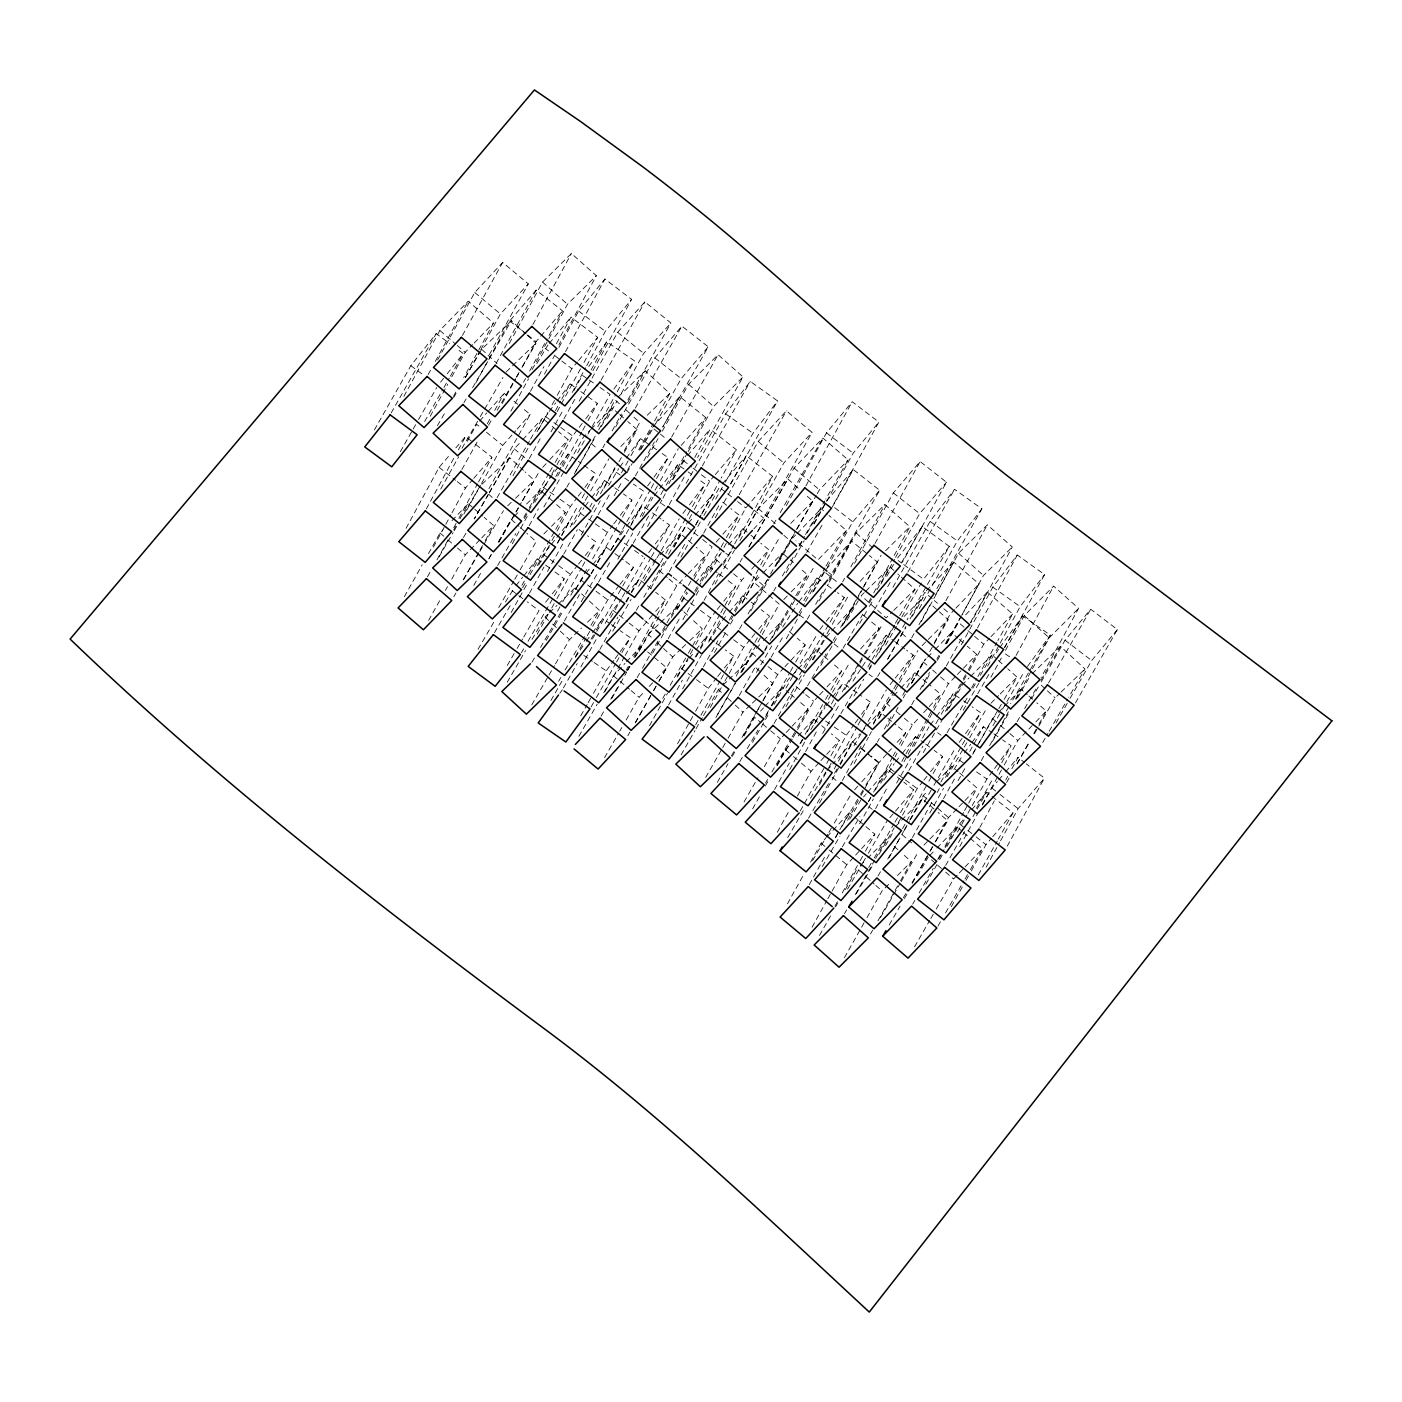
<?xml version="1.0" encoding="UTF-8"?>
<svg xmlns="http://www.w3.org/2000/svg" width="1402" height="1402" viewBox="0 0 1402 1402"><rect width="100%" height="100%" fill="white"/><g stroke="black" fill="none" stroke-linecap="round" stroke-linejoin="round"><path stroke-width="0.75" stroke-dasharray="5 3.75" d="M406.054 528.344L439.106 467.339L450.252 454.371M509.259 343.508L542.539 282.082L571.403 253.482L596.341 275.703L558.907 344.804M426.331 508.979L454.213 457.508M458.349 449.884L465.587 436.53L472.176 441.7M532.918 324.51L571.403 253.482M433.428 547.148L444.802 526.171M445.836 524.26L450.988 514.727M452.022 512.817L465.446 488.036L472.421 479.94M532.129 369.567L567.495 304.287L596.341 275.703M453.722 527.783L457.841 520.16M458.875 518.249L477.469 483.935M478.503 482.025L491.927 457.245L473.823 442.997M544.467 374.141L554.824 355.021M558.96 347.381L578.64 311.051L604.893 279.033L631.583 299.327L592.24 371.968M565.532 351.674L604.893 279.033M572.191 392.507L585.668 367.675M586.702 365.764L605.331 331.345L631.583 299.327M512.343 543.748L527.678 515.445M534.845 502.231L548.287 480.167M529.185 525.732L538.403 508.751M555.788 476.662L560.888 467.234M561.922 465.341L568.055 454.02L576.59 460.101M538.666 565.094L550.933 542.451M551.967 540.559L556.051 533.005M557.067 531.13L570.369 506.595L576.958 497.885M557.558 543.31L560.625 537.649M561.659 535.757L578.01 505.561M582.11 498.008L586.194 490.472M587.21 488.579L595.394 473.473L578.307 461.311M647.549 526.521L661.849 500.111M662.883 498.236L665.95 492.575M673.1 479.361L686.139 457.192M669.245 504.562L684.579 476.277M694.796 457.402L710.131 429.117L736.471 449.814L721.154 478.117M673.906 547.218L688.207 520.808M689.223 518.933L693.324 511.38M694.34 509.487L709.675 481.201L713.898 476.242M695.602 525.277L700.702 515.831M701.736 513.956L720.12 479.992M682.932 619.631L695.199 597.007M696.216 595.114L699.283 589.453M705.399 578.15L715.616 559.293L719.927 554.456M704.084 600.336L718.385 573.944M723.485 564.515L733.702 545.658M734.718 543.783L742.902 528.694L749.404 533.969M708.939 640.714L722.223 616.214M723.239 614.321L727.34 606.786M728.357 604.893L741.64 580.393L745.934 575.556M731.108 619.561L734.175 613.901M735.191 612.008L759.709 566.758M760.743 564.866L768.909 549.794L760.778 543.205M789.729 769.593L805.221 741.01M814.509 723.87L824.989 707.519M805.607 751.682L817.997 728.812M831.421 704.049L842.777 683.089L851.417 689.048M819.451 784.84L827.706 769.593M828.74 767.7L832.858 760.077M833.892 758.167L846.282 735.314L853.906 724.834M834.295 768.839L857.008 726.919M858.042 725.009L870.414 702.157L863.509 697.39M819.504 803.101L852.696 741.851L859.812 733.912M842.374 780.616L861.038 746.144M873.499 723.187L879.72 711.69L886.222 716.965M854.116 763.599L868.364 737.294M869.38 735.419L871.413 731.651M878.546 718.507L886.695 703.471L892.338 697.32M877.302 742.201L879.352 738.433M884.434 729.04L892.583 714.021M902.765 695.217L914.98 672.68L921.394 678.06M847.579 820.363L860.039 797.405M861.073 795.477L878.703 762.933L887.238 753.417M868.381 801.699L872.535 794.04M873.569 792.13L892.233 757.676M893.284 755.766L895.352 751.928M899.506 744.269L905.727 732.79L897.595 726.201M880.789 783.21L894.02 758.78M895.037 756.905L897.07 753.137M901.153 745.619L912.351 724.957L917.995 718.805M903.975 761.812L927.388 718.595M928.404 716.72L932.488 709.202M933.504 707.327L940.637 694.165L932.61 687.453M990.916 677.201L1001.343 657.959M1005.514 650.265L1024.284 615.601L1053.638 586.141L1078.559 608.38L1041.02 677.692M1016.082 655.453L1053.638 586.141M1015.837 699.458L1031.486 670.577M1032.52 668.649L1049.222 637.857L1078.559 608.38M403.899 396.31L439.86 330.469L468.198 301.202L493.504 323.056L463.712 377.611M428.118 374.579L431.203 368.936M435.321 361.401L468.198 301.202M430.221 416.289L447.694 384.306M451.812 376.787L465.166 352.323L472.632 344.629M453.424 396.415L456.509 390.772M475.839 382.921L488.159 360.384M489.175 358.509L509.697 320.953L536.177 290.144L562.535 310.858L548.164 337.146M496.168 363.381L536.177 290.144M502.196 403.618L515.533 379.206M516.549 377.331L518.617 373.58M522.718 366.062L536.055 341.65L562.535 310.858M523.542 382.203L525.592 378.452M529.693 370.934L547.148 339.021M510.836 411.189L528.519 378.82M536.843 363.591L547.884 345.067M530.447 391.316L543.958 366.553M556.454 343.718L571.017 317.062L597.69 337.374L583.127 364.029M512.974 475.751L528.642 447.08M537.001 431.781L547.954 413.064M538.561 429.59L547.919 412.451M552.09 404.845L556.243 397.222M557.295 395.311L571.858 368.673L577.291 362.084M529.325 458.507L541.855 435.566M555.437 410.716L560.66 401.147M561.711 399.237L570.071 383.938L578.605 390.036M557.12 411.627L582.093 365.922M541.347 493.329L550.741 476.137M551.792 474.209L555.963 466.568M557.015 464.658L572.682 435.969L577.887 429.117M557.698 476.084L561.887 468.443M562.921 466.533L581.725 432.114M582.776 430.204L586.947 422.545M587.999 420.635L597.41 403.425L580.323 391.246M818.996 600.967L828.284 583.986M829.318 582.093L856.131 533.005L884.907 504.562L909.863 526.766L893.354 556.98M842.602 581.97L844.67 578.202M850.856 566.864L884.907 504.562M843.951 623.171L862.51 589.19M863.544 587.298L881.087 555.21M868.592 602.299L872.71 594.746M873.744 592.853L892.32 558.855M921.254 621.577L958.565 553.264L987.341 524.821L1012.297 547.025L970.815 622.926M945.877 600.722L987.341 524.821M946.192 643.781L960.721 617.213M961.754 615.32L983.521 575.468L1012.297 547.025M961.351 644.727L992.826 587.14L1017.291 555.034L1044.595 574.557L1004.743 647.496M977.422 627.991L1017.291 555.034M987.621 666.16L999.17 645.043M1000.204 643.132L1020.148 606.645L1044.595 574.557M959.757 846.528L977.317 814.404M982.487 804.958L991.775 787.942L997.313 781.527M979.875 827.373L994.333 800.91M1005.69 780.125L1007.758 776.34M1011.876 768.787L1018.08 757.448L1024.669 762.618M986.114 867.242L999.538 842.672M1000.572 840.779L1018.115 808.656L1044.42 778.163L1026.317 763.915M1007.249 846.195L1044.42 778.163M437.617 359.928L474.752 292.492L502.652 262.402L528.309 283.887L489.105 355.074M462.415 335.464L502.652 262.402M465.341 377.664L479.782 351.446M480.816 349.571L500.409 313.978L528.309 283.887M575.924 471.177L597.62 431.798M598.654 429.923L615.18 399.903L619.789 404.144M602.842 447.746L604.91 443.996M612.148 430.87L621.437 413.976M627.64 402.725L645.2 370.829L669.753 393.454L654.261 421.599M600.477 493.802L614.935 467.549M624.24 450.655L639.733 422.528L632.057 415.448M627.395 470.371L630.497 464.745M638.751 449.727L653.227 423.474M680.951 557.12L702.788 517.478M703.839 515.603L719.419 487.283L726.008 492.452M703.681 533.146L719.279 504.825M730.722 484.076L746.32 455.755L772.66 476.452L737.312 540.629M710.428 572.156L722.906 549.514M723.94 547.621L728.111 540.068M729.145 538.175L745.776 507.98L772.66 476.452M723.344 562.36L732.124 550.075M786.399 505.614L826.461 432.885L852.223 401.743L878.896 422.055L832.508 506.28M805.835 485.951L852.223 401.743M814.141 524.015L825.725 502.967M826.794 501.057L853.152 453.197L878.896 422.055M854.519 563.376L893.319 492.908L920.133 461.521L946.49 482.218L902.432 562.202M875.023 543.415L920.133 461.521M880.877 584.073L894.511 559.31M895.545 557.418L919.677 513.605L946.49 482.218M887.589 726.394L898.034 707.414M903.256 697.933L905.359 694.13M911.633 682.739L923.129 661.867L926.109 658.782M911.738 704.715L914.875 699.037M920.098 689.539L929.508 672.452M936.834 659.168L938.919 655.365M945.193 643.991L951.467 632.6L957.794 638.05M913.929 746.355L928.562 719.787M929.614 717.877L948.435 683.72L955.901 676.009M945.404 711.392L962.14 681.022M963.174 679.111L967.362 671.523M968.414 669.63L976.773 654.436L967.292 646.252M889.078 857.744L903.554 831.439M904.588 829.546L908.741 822.045M909.775 820.152L923.217 795.74L927.721 791.061M912.404 837.572L933.101 799.981M937.237 792.481L939.305 788.713M945.526 777.444L951.73 766.175L958.057 771.626M912.299 883.348L928.86 853.292M929.894 851.417L934.03 843.899M935.064 842.024L948.523 817.594L957.531 808.253M937.71 859.426L940.812 853.783M944.948 846.265L963.577 812.459M964.611 810.566L967.713 804.941M968.747 803.048L977.036 788.029L967.538 779.827M440.719 489.105L458.699 456.719M467.164 441.472L476.68 424.315L479.922 426.962M461.889 469.512L477.749 440.929M487.265 423.79L490.437 418.059M494.678 410.453L504.194 393.296L507.436 395.942M466.726 510.188L480.483 485.425M481.534 483.515L502.687 445.415L515.726 430.729M488.947 488.702L530.201 414.396L522.07 407.807M551.021 431.834L563.569 409.244M574.014 390.404L582.391 375.35L587.561 378.908M563.884 418.97L575.398 398.256M591.066 370.023L606.751 341.773L634.405 360.805L616.635 392.823M577.642 452.758L587.052 435.812M588.086 433.919L591.223 428.276M592.275 426.401L610.045 394.383L599.67 387.25M597.83 426.716L615.601 394.698M511.187 612.499L527.818 582.531M537.176 565.689L543.415 554.456L550.127 545.939M529.448 593.239L543.994 567.021M557.505 542.697L568.932 522.087L572.314 524.576M547.463 571.49L564.252 541.26M573.681 524.26L583.863 507.804M563.709 554.211L577.344 529.658M589.927 506.981L592.03 503.195M596.218 495.642L604.612 480.535L613.147 486.617M581.252 534.986L600.266 500.724M608.713 485.513L618.668 468.654M598.216 514.727L610.904 491.892M621.454 472.86L624.626 467.164M625.695 465.254L629.919 457.648M630.97 455.738L640.469 438.616L650.843 445.748M537.176 634.247L550.688 609.923M551.722 608.047L555.875 600.547M556.927 598.689L570.439 574.347L577.151 565.83M557.505 611.254L561.659 603.771M562.693 601.896L581.409 568.196M582.443 566.32L586.597 558.837M587.648 556.962L595.955 541.978L587.508 535.774M575.836 589.103L588.419 566.426M592.625 558.872L607.311 532.427L612.481 525.61M591.031 573.716L596.271 564.27M597.322 562.377L621.454 518.915M622.488 517.023L631.934 500.023L623.399 493.925M611.027 550.215L621.577 531.183M622.646 529.29L625.818 523.577M626.869 521.667L643.763 491.226L633.389 484.093M631.163 524.26L650.178 489.999M651.229 488.106L655.453 480.483M656.522 478.59L668.141 457.648L661.218 452.899M649.512 725.745L667.527 693.289M677.061 676.097L687.996 659.991M668.596 704.978L682.371 680.163M695.094 657.24L699.335 649.617M700.387 647.706L706.748 636.245L715.195 642.466M682.634 688.925L701.368 655.172M708.658 642.063L721.066 622.12M703.278 667.001L717.842 640.749M729.285 620.14L733.456 612.639M734.49 610.764L742.815 595.762L749.492 600.845M677.587 743.726L694.551 713.18M695.602 711.27L708.325 688.364L716.352 678.182M695.602 724.887L699.843 717.246M700.912 715.335L719.997 680.969M721.049 679.059L724.221 673.328M725.29 671.418L733.772 656.136L725.325 649.915M710.358 707.362L723.888 682.984M724.922 681.109L743.656 647.373L750.456 639.137M736.208 676.062L753.89 644.201M754.924 642.326L759.095 634.826M760.129 632.95L769.505 616.074L761.163 609.73M752.664 808.866L761.128 793.637M765.352 786.014L768.524 780.301M776.971 765.071L785.435 749.842L789.677 745.216M774.605 789.501L789.414 762.846M799.981 743.796L804.205 736.19M805.256 734.28L813.721 719.051L820.135 724.413M777.269 832.262L789.939 809.41M797.352 796.073L811.092 771.328L819.574 762.092M800.262 810.987L825.638 765.282M826.689 763.389L839.377 740.536L831.351 733.824M887.939 658.8L905.867 626.519M910.091 618.913L924.847 592.327L932.751 599.162M911.58 638.015L914.735 632.32M918.958 624.731L931.594 601.931M935.817 594.343L953.746 562.062L979.034 583.933L962.175 614.321M787.468 903.799L803.223 875.391M810.584 862.142L821.081 843.215L825.533 838.396M912.194 682.564L924.829 659.781M934.328 642.694L950.135 614.199L954.464 609.66M809.287 884.644L826.111 854.344M835.557 837.309L849.226 812.704L857.235 819.416M946.35 642.799L961.106 616.214M922.674 686.84L930.034 673.573M937.412 660.289L940.567 654.611M946.876 643.238L958.46 622.365L966.364 629.2M946.297 666.055L963.139 635.719M970.517 622.435L987.358 592.1L1012.647 613.971L997.909 640.521M859.636 823.763L873.341 799.087M883.873 780.108L894.213 763.652M875.531 808.779L888.167 785.996M901.872 761.321L905.026 755.625M906.078 753.733L915.559 736.646L924.006 742.867M812.073 927.178L826.777 900.662M827.828 898.77L846.755 864.701L854.151 856.675M834.944 906.113L838.098 900.434M842.304 892.864L859.111 862.58M860.162 860.688L864.368 853.117M865.42 851.224L874.883 834.19L865.262 826.128M946.911 710.621L962.701 682.178M963.752 680.268L967.958 672.697M969.01 670.787L983.748 644.254L989.532 638.19M971.604 687.926L976.861 678.445M977.913 676.553L996.857 642.414M885.608 845.564L894.038 830.37M898.244 822.781L901.398 817.086M902.467 815.193L917.206 788.625L922.551 781.86M902.538 828.67L927.826 783.122M928.878 781.212L942.582 756.537L934.135 750.333M929.806 813.037L943.476 788.415M953.991 769.47L963.069 754.749M943.511 798.684L956.129 775.954M969.798 751.332L983.468 726.709L992.108 732.668M958.074 780.686L966.434 765.632M972.69 754.346L977.913 744.953M978.964 743.06L992.546 718.613L997.032 713.968M981.277 760.673L984.414 755.03M989.637 745.619L1005.304 717.403M1006.338 715.528L1008.424 711.76M1015.731 698.599L1020.954 689.188L1027.28 694.656M957.461 832.105L966.924 815.053M967.976 813.16L971.13 807.464M972.182 805.572L986.903 779.056L993.282 770.294M976.405 808.271L993.247 777.97M997.453 770.381L1000.607 764.703M1001.659 762.811L1011.122 745.759L1002.483 739.8M982.329 804.415L997.996 776.2M999.048 774.325L1003.219 766.806M1004.27 764.914L1017.834 740.466L1034.29 723.432M1006.583 782.526L1009.72 776.883M1017.028 763.722L1029.559 741.15M1033.73 733.614L1037.918 726.096M1038.952 724.203L1046.26 711.042L1036.779 702.84M404.372 596.691L422.195 564.831M428.486 553.597L440.018 532.97L442.997 529.903M427.47 576.783L430.624 571.175M436.898 559.924L449.481 537.439M453.67 529.938L455.773 526.188M459.961 518.705L468.356 503.704L473.105 507.804M428.626 620.42L441.209 597.935M445.398 590.435L447.501 586.684M451.689 579.184L465.324 554.824L480.238 539.419M453.827 596.761L455.93 593.011M463.256 579.902L478.976 551.792M480.027 549.917L484.233 542.416M485.267 540.541L493.662 525.557L484.163 517.356M579.201 401.112L617.686 332.327L644.867 301.868L670.875 322.968L627.062 401.305M601.055 380.222L644.867 301.868M607.346 418.374L616.968 401.182M621.244 393.541L643.693 353.409L670.875 322.968M614.216 495.642L622.663 480.518M626.904 472.965L632.197 463.501M639.592 450.27L652.28 427.575L679.795 396.556L705.819 417.638L687.839 449.797M635.386 475.961L654.419 441.928M662.883 426.804L679.795 396.556M640.223 516.742L653.963 492.155M655.032 490.262L659.255 482.709M660.324 480.816L678.305 448.675M668.789 483.83L686.77 451.672M580.831 666.931L596.726 638.506M605.208 623.347L612.639 610.08L618.212 603.596M599.881 649.389L617.914 617.178M626.396 602.019L630.637 594.43M631.689 592.538L639.102 579.271L645.691 584.441M605.068 691.414L624.135 657.31M625.204 655.417L638.979 630.777L654.313 612.954M626.238 670.086L628.359 666.3M633.669 656.837L655.926 617.038M656.977 615.145L665.459 599.968L655.575 592.205M652.631 653.244L667.562 626.554M677.166 609.379L687.541 592.941M668.141 638.786L680.951 615.899M694.814 591.101L699.072 583.477M700.141 581.567L708.676 566.32L717.123 572.542M677.499 676.973L689.241 655.996M690.31 654.086L694.568 646.462M695.637 644.552L710.569 617.861L715.861 611.202M696.216 656.784L699.423 651.071M700.492 649.161L719.682 614.83M720.751 612.937L735.682 586.229L727.252 580.007M715.896 717.561L734.981 683.44M741.343 672.066L754.854 649.985M739.292 695.515L756.256 665.179M764.738 650.002L768.979 642.431M770.048 640.539L779.582 623.469L782.789 626.151M743.673 735.244L761.707 703.015M762.758 701.123L777.619 674.59L783.438 668.351M766.018 715.09L770.259 707.502M771.328 705.609L789.344 673.381M790.413 671.488L794.654 663.9M795.705 662.007L805.256 644.938L797.23 638.225M925.986 884.101L938.604 861.547M939.655 859.671L942.81 854.028M947.016 846.51L959.634 823.973L963.682 819.189M945.667 865.455L964.594 831.631M973.006 816.595L976.142 810.952M977.194 809.077L986.657 792.165L1013.015 812.862L998.312 839.167M951.292 906.673L964.962 882.244M966.013 880.368L970.219 872.85M971.271 870.975L985.992 844.652L991.389 838.291M978.333 874.866L997.26 841.042M647.444 457.42L658.011 438.668M662.235 431.168L688.645 384.288L718.069 354.671L743.007 376.928L697.565 457.56M671.576 437.196L718.069 354.671M672.364 479.659L687.155 453.407M688.207 451.532L713.583 406.527L743.007 376.928M650.756 588.279L666.651 560.064M674.064 546.903L685.736 526.206L692.325 531.376M669.315 571.525L686.261 541.435M695.813 524.506L701.105 515.095M702.174 513.22L712.759 494.398L716.054 496.991M715.23 517.794L758.202 441.507L786.417 410.856L812.073 432.342L763.722 518.162L753.838 528.887M739.134 494.766L786.417 410.856M677.113 608.976L686.647 592.047M694.06 578.886L712.093 546.903L702.209 539.139M695.672 592.222L700.965 582.811M702.034 580.936L720.05 548.953M721.101 547.078L725.342 539.542M726.411 537.667L739.117 515.095L730.88 508.628M744.111 533.566L783.858 462.993L812.073 432.342M714.389 652.631L726.166 631.724M730.442 624.135L734.718 616.529M742.219 603.228L753.996 582.338L761.444 574.627M739.52 629.06L742.727 623.364M748.072 613.866L759.849 592.958M760.918 591.066L769.488 575.854M770.557 573.961L782.334 553.071L788.66 558.522M786.119 572.717L804.17 540.681M813.721 523.735L825.392 503.003M806.641 552.493L823.622 522.35M832.122 507.279L853.345 469.6L879.702 490.297L829.108 578.378M740.764 672.574L761.111 636.49M762.18 634.58L779.302 604.192L753.996 582.338M764.826 650.914L766.964 647.111M772.309 637.612L794.794 597.708M795.863 595.815L807.64 574.908L799.736 568.09M786.277 638.734L803.101 608.871M812.564 592.082L824.131 571.56L851.4 540.962L867.663 554.14M813.546 591.521L826.286 568.914M827.338 567.039L852.819 521.824L879.702 490.297M807.254 619.333L811.46 611.868M815.666 604.402L823.027 591.346M829.318 580.148L851.4 540.962M812.284 659.834L825.953 635.579M827.005 633.704L831.211 626.238M832.262 624.381L848.035 596.376M833.261 640.434L835.364 636.701M840.622 627.36L857.446 597.515M858.497 595.64L862.703 588.174M863.755 586.316L877.424 562.062L869.293 555.455M892.951 587.298L930.087 521.404L954.552 489.298L981.873 508.821L936.256 589.769M907.865 572.139L954.552 489.298M919.221 608.696L957.408 540.909L981.873 508.821M819.504 935.449L831.316 914.49M835.61 906.866L837.765 903.046M845.283 889.709L857.095 868.749L864.894 875.689M844.477 913.753L846.633 909.933M855.22 894.686L874.55 860.39M875.619 858.48L886.362 839.43L867.873 857.936M844.442 957.689L860.548 929.105M861.617 927.195L865.91 919.572M866.997 917.662L882.033 890.989L891.269 881.735M870.484 934.082L872.64 930.28M878.002 920.746L894.108 892.163M895.195 890.252L899.488 882.629M900.557 880.719L911.3 861.669L901.942 853.327M374.387 429.923L410.839 365.694L436.197 333.623L449.709 343.578M391.176 412.959L436.197 333.623M400.341 451.707L412.118 430.922M413.187 429.03L417.481 421.476M418.55 419.601L436.776 387.478M424.631 421.529L442.857 389.405M443.926 387.513L449.288 378.084M450.357 376.192L463.221 353.514L456.456 348.537M473.788 585.353L481.272 572.156M488.755 558.96L491.962 553.299M498.393 541.996L511.222 519.371L519.02 526.328M497.622 565.584L515.813 533.549M524.366 518.46L540.418 490.192L554.438 502.705M543.871 506.946L564.27 471.002M565.356 469.109L583.6 436.933L589.559 430.8M566.758 487.283L569.983 481.605M574.277 474.051L595.745 436.197M601.125 426.734L611.868 407.824L618.194 413.275M498.726 607.574L513.693 581.199M514.762 579.306L519.038 571.771M520.107 569.878L536.16 541.61L526.802 533.268M522.56 587.824L525.768 582.163M530.044 574.627L554.649 531.27M555.718 529.395L565.339 512.431L555.998 504.089M615.671 426.944L654.857 357.913L681.88 326.105L708.238 346.802L662.708 427.032M635.299 408.21L681.88 326.105M570.263 526.907L584.213 502.302M585.3 500.409L589.594 492.838M590.663 490.945L608.924 458.787M592.065 509.136L595.289 503.458M603.876 488.317L617.844 463.729M618.913 461.836L623.207 454.266M624.276 452.373L637.174 429.66L627.675 421.476M640.977 449.516L654.734 425.262M655.803 423.386L681.214 378.61L708.238 346.802M617.896 559.223L632.775 533.005M642.326 516.164L652.964 497.43M633.196 543.24L649.144 515.165M660.833 494.555L665.091 487.072M666.143 485.197L677.832 464.605L686.384 470.686M550.951 700.474L558.399 687.383M559.451 685.508L563.709 678.007M575.381 657.415L584.932 643.08M563.411 687.926L577.221 663.584M591.031 639.242L595.272 631.759M596.341 629.884L602.702 618.65L609.625 623.417M686.174 483.375L725.64 413.818L750.263 381.414L777.602 400.919L730.652 483.637M702.262 466.007L750.263 381.414M644.166 580.568L660.114 552.493M661.166 550.618L679.234 518.775M660.535 562.728L664.793 555.227M665.862 553.369L691.361 508.418M692.43 506.543L705.171 484.076L698.336 479.204M580.726 715.809L587.105 704.575M588.157 702.7L592.415 695.199M593.467 693.342L606.225 670.875L613.848 660.395M591.048 706.976L595.307 699.493M596.358 697.618L615.478 663.935M616.547 662.059L620.788 654.559M621.857 652.701L630.357 637.717L619.982 630.567M715.633 499.112L724.168 484.076M725.237 482.2L752.962 433.323L777.602 400.919M611.85 698.354L626.799 672.014M627.868 670.138L630.006 666.371M635.351 656.96L648.162 634.37L659.045 623.978M637.104 677.674L641.38 670.156M642.449 668.281L658.467 640.048M662.743 632.512L665.95 626.869M671.295 617.458L677.692 606.172L682.301 610.396M635.351 722.819L652.438 692.711M653.507 690.835L657.783 683.3M658.852 681.425L672.732 656.96L680.496 649.529M662.76 698.389L665.95 692.728M670.226 685.21L687.313 655.102M688.382 653.209L702.262 628.744L691.519 618.878M752.523 742.394L769.751 712.041M774.044 704.452L788.047 679.812L796.879 670.261M774.044 723.537L794.496 687.506M798.789 679.917L804.187 670.436M805.256 668.544L816.017 649.582L822.431 654.944M777.111 765.772L792.183 739.222M793.252 737.329L813.703 701.28L818.12 696.514M800.77 743.13L802.925 739.327M807.237 731.739L824.464 701.403M825.533 699.51L829.844 691.922M830.913 690.029L841.673 671.05L832.052 663.006M488.299 494.328L474.244 518.95L488.176 494.853M489.386 492.435L514.271 448.885L521.316 441.227M497.044 497.763L529.5 440.964M530.587 439.071L542.486 418.234L550.495 424.946M498.814 542.329L515.042 513.921M516.129 512.028L518.284 508.243M522.613 500.672L538.841 472.264M523.787 517.356L528.116 509.767M529.185 507.875L548.673 473.806M549.742 471.913L554.07 464.342M555.157 462.45L568.143 439.72L558.522 431.676M546.219 640.434L563.499 610.221M575.363 589.436L584.809 574.855M564.358 621.016L579.464 594.571M591.329 573.804L596.726 564.358M597.795 562.465L606.435 547.358L613.2 552.335M581.164 601.826L598.251 571.928M611.062 549.496L625.292 527.976M598.479 582.216L610.238 561.659M626.238 533.636L629.445 528.028M630.514 526.153L642.256 505.596L650.808 511.695M575.416 656.539L586.194 637.647M587.28 635.754L591.591 628.201M592.678 626.326L607.785 599.881L618.597 586.141M592.45 638.997L617.283 595.57M618.352 593.677L633.459 567.232L625.012 561.028M610.641 617.563L621.314 598.882M622.383 597.007L644.797 557.768M625.818 601.686L630.094 594.22M631.163 592.345L650.37 558.715M651.439 556.857L669.595 525.084L662.76 520.212M578.903 736.243L597.252 704.137M603.719 692.798L613.428 675.799L625.029 663.391M601.055 716.194L604.297 710.534M610.764 699.195L619.404 684.088M626.957 670.875L630.199 665.196M634.51 657.643L640.994 646.322L645.796 650.335M604.56 757.711L618.597 733.158M619.666 731.266L621.84 727.498M626.151 719.945L639.102 697.285L643.448 692.623M627.798 735.787L629.954 732.002M635.351 722.556L652.631 692.343M653.7 690.45L658.029 682.897M659.098 681.004L666.651 667.79L647.409 651.685M749.334 546.377L794.11 468.023L822.869 438.02L848.157 459.891L825.778 499.077M773.816 523.857L775.954 520.124M780.213 512.659L822.869 438.02M775.709 566.39L790.623 540.261M791.692 538.403L795.968 530.937M797.019 529.062L816.209 495.484M817.278 493.609L819.416 489.876L848.157 459.891M799.122 545.728L804.45 536.388M805.519 534.53L824.709 500.935M681.127 754.802L694.971 730.582M696.04 728.725L702.437 717.544M703.489 715.668L718.402 689.574L721.539 686.559M717.386 714.845L735.489 683.16M741.886 671.979L748.265 660.798L729.408 678.971M705.697 777.409L721.662 749.457M722.731 747.599L726.99 740.151M728.059 738.276L742.955 712.198L750.824 704.61M731.301 756.081L734.49 750.491M741.938 737.452L756.852 711.357M757.921 709.5L762.18 702.034M763.231 700.176L772.817 683.405L762.075 673.521M1031.522 698.862L1040.161 683.738M1041.248 681.845L1065.029 640.223L1090.703 609.222L1117.376 629.551L1075.211 703.331M1048.538 683.019L1090.703 609.222M1056.039 722.976L1069.007 700.264M1070.076 698.371L1091.702 660.535L1117.376 629.551M612.744 631.25L631.04 599.425M638.593 586.316L651.509 563.849M636.245 610.343L639.487 604.735M643.781 597.234L664.25 561.659M668.561 554.176L680.408 533.566L686.735 539.051M639.102 651.264L676.798 585.721L686.91 575.118M662.62 630.339L687.383 587.28M688.47 585.405L692.781 577.922M693.85 576.047L705.697 555.455L696.216 547.253M715.02 584.056L734.543 550.092M739.976 540.646L758.429 508.575L787.854 478.976L798.754 488.702M740.098 561.992L742.271 558.224M748.773 546.903L787.854 478.976M742.114 602.527L758.394 574.224M762.723 566.671L780.09 536.475M759.516 590.575L767.192 580.463M776.953 563.481L795.407 531.411M796.494 529.518L812.774 501.215L804.993 494.258M750.736 611.009L769.032 579.219M778.706 562.395L791.622 539.945M773.781 590.943L775.937 587.21M782.386 575.977L793.146 557.277M799.596 546.061L802.82 540.453M807.131 532.97L821.116 508.663L827.443 514.113M777.111 631.005L791.096 606.68M792.183 604.823L796.476 597.34M797.563 595.464L814.772 565.532M799.087 612.797L804.468 603.456M805.537 601.581L824.902 567.915M825.988 566.04L846.422 530.517L829.02 515.48M717.333 782.334L728.006 763.775M732.265 756.361L735.472 750.789M744.006 735.945L754.679 717.403L761.093 722.766M739.8 761.672L743.007 756.099M747.266 748.686L757.939 730.127M765.422 717.141L770.75 707.87M771.819 706.012L782.491 687.453L788.905 692.833M744.059 801.944L757.921 777.83M764.335 766.701L780.336 738.872L784.734 734.157M765.474 783.14L767.595 779.424M771.871 772.011L791.078 738.626M792.148 736.769L796.406 729.338M797.475 727.48L808.148 708.939L798.527 700.877M859.654 623.417L868.329 608.345M869.415 606.453L873.761 598.917M886.765 576.31L895.44 561.221M874.568 609.484L890.831 581.217M901.679 562.377L922.271 526.556L949.312 546.429L907.024 619.947M854.028 696.058L863.772 679.111M869.187 669.718L871.343 665.95M878.931 652.771L894.073 626.431L898.682 621.84M885.608 645.183L896.439 626.326M897.525 624.451L900.785 618.79M901.872 616.915L921.377 582.987M902.695 627.483L905.937 621.822M877.722 676.43L879.895 672.662M887.466 659.483L905.867 627.5M912.369 616.214L923.182 597.392L900.207 620.315M878.966 718.28L894.125 691.94M895.212 690.064L917.942 650.546M911.318 683.598L925.39 659.133M929.719 651.615L932.978 645.971M934.047 644.079L948.12 619.631L930.981 604.35M896.597 783.087L910.617 758.71M922.481 738.083L928.948 726.832M908.864 770.557L922.884 746.179M935.835 723.677L940.146 716.177M941.215 714.301L953.08 693.692L961.719 699.633M856.307 893.757L873.639 863.632M879.054 854.204L894.213 827.846M877.967 876.092L881.21 870.432M887.711 859.146L899.628 838.431M903.975 830.895L909.39 821.467M910.459 819.592L922.376 798.877L928.72 804.327M924.251 802.154L932.873 787.153M933.942 785.278L937.184 779.652M938.271 777.777L955.516 747.774M940.83 782.123L961.316 746.495M962.403 744.62L966.714 737.119M967.783 735.244L980.734 712.742L972.094 706.783M880.526 917.486L900.031 883.593M901.118 881.7L918.45 851.575M992.528 741.29L1009.896 711.112M1017.484 697.916L1030.505 675.273M903.274 897.928L906.533 892.285M911.948 882.857L929.281 852.731M930.367 850.856L934.696 843.321M935.782 841.428L947.699 820.713L938.201 812.529M889.236 924.934L900.084 906.095M904.413 898.559L907.672 892.899M917.434 875.935L928.264 857.095M1017.046 721.802L1020.306 716.142M1024.652 708.588L1036.586 687.839M1040.915 680.303L1060.455 646.34L1085.008 668.964L1068.727 697.25M912.632 904.22L914.805 900.452M919.151 892.916L933.241 868.416M938.657 858.988L944.072 849.577M945.158 847.684L957.093 826.952L961.825 831.053M1017.081 763.915L1030.102 741.272M1034.448 733.719L1055.058 697.881L1059.562 693.552M914.542 946.806L929.719 920.431M930.788 918.538L935.134 911.002M936.221 909.109L953.57 878.966L957.881 874.445M1042.685 742.517L1048.118 733.088M1049.204 731.213L1067.641 699.142M937.938 926.109L941.18 920.448M945.526 912.912L963.945 880.859M965.032 878.984L969.378 871.448M970.464 869.555L982.381 848.823L963.419 832.42M437.406 425.682L446.046 410.786M453.6 397.73L457.911 390.282M465.464 377.243L481.64 349.291L511.432 320.637L525.242 333.361M463.957 402.637L466.112 398.904M472.597 387.723L487.686 361.646M488.772 359.771L511.432 320.637M461.977 448.29L479.239 418.479M480.308 416.604L502.967 377.471M488.509 425.244L491.752 419.654M497.149 410.33L515.48 378.645M516.567 376.787L520.878 369.339M521.965 367.464L535.985 343.245L526.784 334.763M439.106 556.787L453.091 532.637M454.16 530.78L457.385 525.207M463.852 514.061L479.975 486.196L509.68 457.7L523.489 470.406M463.431 537.579L466.656 532.006M489.245 492.996L509.68 457.7M463.676 579.377L478.73 553.387M479.799 551.529L503.458 510.661M489.07 558.311L491.226 554.596M498.762 541.593L514.885 513.728M515.954 511.87L521.334 502.582M522.42 500.724L534.25 480.29L525.031 471.826M478.029 649.354L494.485 620.963M505.439 602.019L514.674 587.315M494.468 632.723L510.906 604.332M521.877 585.388L527.362 575.924M528.449 574.031L537.229 558.89L543.976 563.867M507.244 665.477L516.006 650.335M517.11 648.443L522.578 638.979M523.682 637.086L539.034 610.571L527.205 601.861M521.474 652.649L523.665 648.863M528.046 641.275L553.264 597.725M554.368 595.832L564.235 578.798L554.105 571.333M507.226 682.231L525.557 650.563M532.024 639.4L544.957 617.055L547.972 614.129M531.919 662.34L536.23 654.892M540.541 647.444L562.114 610.185M570.737 595.289L575.048 587.841L587.315 599.162M531.761 704.856L547.937 676.921M549.023 675.063L554.403 665.757M555.49 663.882L569.492 639.68L581.532 627.991M558.627 681.232L560.782 677.517M565.094 670.068L584.494 636.543M590.961 625.38L599.6 610.466L588.858 600.582M756.467 672.382L771.766 645.971M782.684 627.097L797.668 603.351M771.082 657.275L784.209 634.615M803.872 600.652L816.98 578.01L825.515 584.091M785.961 688.119L793.62 674.905M794.706 673.03L799.07 665.477M800.174 663.584L816.56 635.281M799.49 674.905L802.785 669.227M803.872 667.352L829.003 623.943M830.089 622.05L844.302 597.515L837.467 592.643M785.891 706.766L804.345 674.87M813.037 659.869L826.058 637.349L830.352 632.565M807.552 685.841L826.023 653.945M842.304 625.818L853.17 607.048L856.429 609.695M820.783 665.529L838.256 635.316M847.001 620.227L859.023 599.46M843.075 648.267L862.756 614.286M869.31 602.965L871.501 599.18M876.951 589.734L890.077 567.091L896.316 572.647M810.812 729.723L831.439 694.095M832.525 692.22L849.91 662.2M833.577 706.923L835.75 703.173M842.251 691.922L858.55 663.794M859.636 661.919L879.177 628.149L871.063 621.559M844.635 689.626L858.848 665.091M859.934 663.199L864.298 655.645M865.402 653.77L882.892 623.557M822.694 733.351L839.973 703.506M852.942 681.109L865.647 661.499M840.885 713.636L856.009 687.523M867.891 666.984L871.133 661.393M872.219 659.536L886.257 635.264L893.004 640.241M869.117 668.596L871.308 664.811M875.672 657.258L894.248 625.169M895.352 623.277L915.015 589.296L897.876 574.031M787.679 837.642L799.631 816.998M800.717 815.123L805.063 807.622M810.496 798.246L825.69 771.976M808.446 818.295L830.159 780.774M834.505 773.273L838.852 765.772M839.938 763.897L852.977 741.378L832.876 763.932M854.046 745.759L862.686 730.845M863.755 728.97L866.997 723.379M868.083 721.504L886.45 689.784M873.306 724.186L892.759 690.59M893.845 688.732L898.156 681.267M899.243 679.409L913.28 655.137L906.533 650.178M812.599 860.6L827.811 834.348M828.897 832.473L833.244 824.972M834.33 823.079L851.697 793.076M835.539 837.52L837.713 833.769M842.059 826.251L859.426 796.248M860.513 794.373L864.859 786.855M865.945 784.98L878.984 762.478L870.852 755.888M822.291 866.576L839.851 836.275M849.717 819.224L860.688 800.279L866.296 793.742M842.357 846.843L859.917 816.542M868.679 801.383L870.87 797.598M875.269 790.027L887.326 769.19L895.563 775.657M923.252 752.611L941.496 721.119M948.996 708.15L962.946 684.071L969.097 677.92M847.544 889.183L861.809 864.561M862.913 862.651L867.295 855.08M868.381 853.187L887.028 820.976M868.714 867.558L873.095 859.969M874.2 858.077L893.933 823.99M895.037 822.08L899.418 814.509M900.522 812.617L913.683 789.887L903.799 782.123M947.086 732.703L968.537 695.655M972.83 688.242L976.037 682.669M980.331 675.273L992.143 654.892L996.804 659.063M963.156 710.341L979.244 682.546M996.401 652.911L998.539 649.196M977.632 693.867L989.426 673.486M1004.445 647.549L1022.689 616.039L1050.326 635.106L1010.632 703.664M947.121 776.708L963.209 748.913M964.278 747.056L968.572 739.66M969.641 737.803L986.798 708.15M973.093 753.084L997.768 710.463M998.837 708.623L1003.131 701.21M1004.2 699.353L1017.063 677.113L1007.723 668.789M992.931 725.693L1001.519 710.884M1002.588 709.026L1005.812 703.471M1006.881 701.613L1024.038 671.961M1006.338 711.077L1009.563 705.521M588.787 366.5L606.751 341.773M613.883 389.073L634.405 360.805M619.964 466.884L625.082 459.821M626.361 458.051L640.469 438.616M647.619 485.916L652.754 478.853M654.033 477.083L668.141 457.648M586.194 641.345L591.276 634.352M592.555 632.617L602.702 618.65M559.801 693.289L562.342 689.784M615.11 658.66L618.93 653.42M620.192 651.685L630.357 637.717M826.269 705.767L831.333 698.792M832.613 697.057L842.777 683.089M855.185 723.099L860.25 716.107M861.529 714.372L870.414 702.157M930.227 725.097L935.309 718.104M936.571 716.369L953.08 693.692M999.819 647.461L1022.689 616.039M959.143 742.412L964.226 735.437M965.487 733.684L980.734 712.742M964.348 752.997L970.727 744.234M971.989 742.482L983.468 726.709M1027.456 666.511L1050.326 635.106M994.544 768.541L999.644 761.531M1000.923 759.779L1011.122 745.759M549.602 478.415L568.055 454.02M578.272 496.133L583.547 489.158M584.862 487.423L595.394 473.473M549.251 411.347L555.77 402.777M557.067 401.06L570.071 383.938M579.184 427.4L584.389 420.565M585.703 418.847L597.41 403.425M626.606 526.258L642.256 505.596M654.278 495.712L677.832 464.605M648.723 552.616L653.928 545.728M655.242 544.011L669.595 525.084M682.914 513.447L688.154 506.543M689.469 504.808L705.171 484.076M585.16 506.104L590.347 499.287M591.644 497.587L604.612 480.535M613.778 523.892L618.965 517.075M620.262 515.375L631.934 500.023M798.965 601.651L816.98 578.01M819.837 629.621L824.989 622.856M826.286 621.174L844.302 597.515M922.271 526.556L896.526 559.345L901.591 563.061M949.312 546.429L923.55 579.219L903.274 564.305M866.944 659.851L886.257 635.264M890.112 684.649L893.968 679.725M895.247 678.095L913.28 655.137M551.477 544.239L555.507 539.122M556.839 537.422L568.932 522.087M578.5 564.13L583.863 557.313M585.212 555.613L595.955 541.978M586.159 573.12L591.574 566.25M592.923 564.533L606.435 547.358M619.947 584.424L633.459 567.232M440.526 382.22L445.854 375.473M447.203 373.773L463.221 353.514M689.346 658.292L694.691 651.509M696.04 649.809L706.748 636.245M717.701 676.483L723.046 669.7M724.396 668L733.772 656.136M895.545 761.969L900.873 755.205M902.222 753.522L915.559 736.646M923.883 780.178L929.228 773.431M930.56 771.731L942.582 756.537M516.006 585.65L522.631 577.273M523.962 575.609L537.229 558.89M545.658 602.212L550.968 595.517M552.283 593.852L564.235 578.798M695.462 582.952L708.676 566.32M717.176 609.537L722.468 602.878M723.783 601.213L735.682 586.229M549.251 343.42L571.017 317.062M578.658 360.437L597.69 337.374M722.416 620.473L727.866 613.883M729.215 612.236L742.815 595.762M751.822 637.489L757.255 630.9M758.622 629.253L769.505 616.074M688.435 523.016L693.85 516.655M695.199 515.077L712.759 494.398M716.142 542.118L721.557 535.774M722.906 534.18L739.117 515.095M971.796 809.655L986.657 792.165M992.739 836.714L1013.015 812.862M722.258 483.97L746.32 455.755M826.461 501.127L853.345 469.6M687.541 455.545L710.131 429.117M715.318 474.595L736.471 449.814M867.698 792.095L887.326 769.19M889.832 817.716L913.683 789.887M455.825 447.886L465.587 436.53M473.823 478.31L491.927 457.245M626.571 593.87L639.102 579.271M655.698 611.325L665.459 599.968M998.697 779.915L1004.235 773.501M1005.62 771.889L1018.08 757.448M479.572 421.056L486.809 412.889M488.264 411.259L504.194 393.296M517.163 429.082L530.201 414.396M681.197 445.398L705.819 417.638M728.549 544.8L742.902 528.694M751.682 569.107L755.993 564.287M757.43 562.675L768.909 549.794M860.197 581.374L877.424 562.062M827.127 770.364L831.439 765.545M854.572 789.852L860.32 783.403M861.757 781.808L878.984 762.478M831.772 630.97L853.17 607.048M860.635 648.881L879.177 628.149M861.231 732.317L865.49 727.568M866.909 725.973L879.72 711.69M888.658 751.822L891.497 748.65M897.192 742.306L905.727 732.79M798.159 735.98L813.721 719.051M820.994 760.55L825.235 755.923M826.654 754.381L839.377 740.536M893.757 695.778L899.418 689.609M900.838 688.067L914.98 672.68M923.655 712.637L927.896 708.028M929.316 706.485L940.637 694.165M522.736 439.702L542.486 418.234M542.749 467.322L548.392 461.188M549.794 459.646L568.143 439.72M827.005 836.784L849.226 812.704M855.623 855.062L860.074 850.243M861.547 848.648L874.883 834.19M798.351 668.666L816.017 649.582M819.592 694.919L825.48 688.557M826.952 686.962L841.673 671.05M760.532 711.094L763.459 707.94M764.931 706.363L782.491 687.453M786.189 732.58L808.148 708.939M756.309 648.425L762.127 642.186M763.582 640.626L779.582 623.469M784.892 666.791L805.256 644.938M626.484 661.832L640.994 646.322M649.249 686.419L655.049 680.198M656.504 678.656L666.651 667.79M652.964 562.325L658.73 556.279M660.184 554.771L680.408 533.566M688.364 573.611L705.697 555.455M926.284 590.82L953.746 562.062M955.919 608.153L979.034 583.933M965.68 614.812L987.358 592.1M990.986 636.683L1012.647 613.971M929.701 855.588L935.467 849.559M936.922 848.052L957.093 826.952M959.318 872.938L963.647 868.416M965.084 866.909L982.381 848.823M936.729 781.738L951.73 766.175M959.021 806.693L963.524 802.032M965.032 800.472L977.036 788.029M474.121 343.087L493.504 323.056M451.952 520.65L468.356 503.704M481.727 537.877L493.662 525.557M792.691 538.07L795.688 534.986M797.177 533.426L821.116 508.663M762.951 573.085L782.334 553.071M846.422 530.517L817.997 559.924L795.863 540.804M783.771 599.565L789.747 593.397M791.236 591.854L807.64 574.908M927.598 657.24L933.574 651.089M935.064 649.547L951.467 632.6M957.391 674.467L976.773 654.436M998.522 712.409L1020.954 689.188M1035.798 721.89L1046.26 711.042M591.048 429.275L611.868 407.824M620.806 446.519L637.174 429.66M895.703 826.321L900.154 821.747M901.626 820.223L922.376 798.877M923.971 845.108L928.422 840.534M929.912 839.009L947.699 820.713M790.71 523.419L812.774 501.215M860.18 865.665L866.331 859.479M897.438 875.549L911.3 861.669M514.289 516.304L520.44 510.17M526.591 504.019L540.418 490.192M543.836 533.934L549.987 527.783M551.512 526.258L565.339 512.431M970.622 676.395L992.143 654.892M990.951 703.226L998.627 695.55M1000.169 694.008L1017.063 677.113M922.078 645.603L948.12 619.631M885.626 550.706L909.863 526.766M864.245 592.678L861.214 595.675L886.169 617.896L892.233 611.868M865.77 591.171L890.077 567.091M893.757 610.361L915.015 589.296M549.461 612.674L556.997 605.366M558.504 603.912L575.048 587.841M587.561 622.155L599.6 610.466M618.194 396.994L645.2 370.829M647.233 415.255L669.753 393.454M1032.012 673.819L1060.455 646.34M1061.051 692.097L1085.008 668.964M723.117 685.035L727.831 680.496M752.383 703.103L757.098 698.564M758.675 697.039L772.817 683.405M506.21 371.88L535.985 343.245M507.664 505.807L513.921 499.795M515.48 498.306L534.25 480.29M660.587 622.506L677.692 606.172M682.055 648.039L688.277 642.116M689.837 640.626L702.262 628.744M1005.462 653.963L1010.649 657.538M589.296 380.1L597.935 386.058M652.578 446.94L659.501 451.707M963.454 700.825L970.359 705.592M616.109 472.194L623.031 476.943M624.749 478.135L631.671 482.901M993.843 733.859L1000.748 738.609M937.587 732.79L941.04 735.174M959.248 760.007L966.171 764.773M976.528 771.906L986.903 779.056M853.135 690.24L861.774 696.198M818.645 716.247L823.815 719.822M825.55 721.014L832.455 725.78M834.19 726.972L846.282 735.314M611.342 624.609L618.264 629.375M583.758 655.382L592.398 661.341M594.133 662.533L606.225 670.875M543.03 487.125L548.147 490.788M549.864 491.997L558.399 498.078M560.117 499.287L570.369 506.595M930.087 521.404L957.408 540.909M992.826 587.14L1020.148 606.645M725.64 413.818L752.962 433.323M688.084 471.896L691.501 474.332M827.233 585.317L835.767 591.416M545.36 416.482L552.195 421.354M553.895 422.58L559.03 426.226M560.73 427.452L572.682 435.969M661.499 503.511L664.916 505.947M799.35 614.987L804.468 618.632M652.508 512.904L661.043 519.003M614.865 487.843L621.682 492.715M617.458 538.298L622.593 541.943M624.293 543.17L627.71 545.606M634.545 550.478L643.097 556.559M579.972 512.922L586.807 517.794M588.525 519.02L593.642 522.683M595.342 523.892L607.311 532.427M894.704 641.485L904.833 648.933M868.942 674.257L872.324 676.745M718.805 573.786L725.553 578.763M925.688 744.111L932.453 749.089M410.839 365.694L424.35 375.648M683.563 597.935L688.627 601.668M690.327 602.913L698.757 609.151M700.439 610.396L710.569 617.861M614.882 553.58L623.329 559.784M579.079 529.553L585.826 534.53M890.2 768.717L896.947 773.694M898.647 774.938L903.712 778.671M905.394 779.915L917.206 788.625M716.878 643.711L723.642 648.67M580.761 580.007L585.826 583.723M587.508 584.967L594.273 589.944M595.955 591.188L607.785 599.881M543.415 554.456L548.48 558.189M550.162 559.433L556.927 564.393M558.609 565.637L570.439 574.347M545.658 565.111L552.406 570.088M681.302 668.456L686.367 672.189M688.067 673.433L694.814 678.41M696.496 679.655L708.325 688.364M512.028 590.663L517.093 594.395M518.775 595.64L525.522 600.617M578.64 311.051L605.331 331.345M826.461 432.885L853.152 453.197M1065.029 640.223L1091.702 660.535M545.168 348.362L548.497 350.886M555.174 355.968L560.187 359.771M561.851 361.05L571.858 368.673M751.157 602.106L754.486 604.648M716.983 627.062L731.984 638.488M733.649 639.75L743.656 647.373M654.857 357.913L681.214 378.61M722.643 502.161L729.233 507.331M693.972 532.672L700.562 537.842M673.188 577.291L681.425 583.758M959.634 823.973L966.223 829.143M967.871 830.44L974.46 835.61M976.107 836.906L985.992 844.652M893.319 492.908L919.677 513.605M834.698 507.594L852.819 521.824M509.697 320.953L526.171 333.886M527.818 335.183L536.055 341.65M828.635 572.472L831.929 575.065M727.656 493.749L735.892 500.216M737.54 501.513L745.776 507.98M683.317 460.504L691.554 466.971M693.201 468.268L699.791 473.438M701.438 474.735L709.675 481.201M725.71 553.142L729.005 555.735M991.775 787.942L998.364 793.129M1000.012 794.426L1018.115 808.656M897.21 776.953L902.152 780.826M647.338 585.738L653.928 590.925M439.106 467.339L455.58 480.273M457.227 481.569L465.446 488.036M868.925 806.746L872.219 809.34M612.639 610.08L617.563 613.953M619.211 615.25L627.448 621.717M629.095 623.014L638.979 630.777M617.686 332.327L643.693 353.409M653.91 428.889L658.782 432.85M660.412 434.164L665.284 438.125M825.76 572.875L837.134 582.11M862.931 614.97L869.433 620.245M751.034 535.284L759.148 541.873M834.19 643.956L839.062 647.899M715.616 559.293L722.118 564.568M723.747 565.882L731.879 572.472M733.509 573.786L741.64 580.393M513.938 401.2L520.44 406.475M887.834 718.28L895.966 724.869M486.424 432.237L502.687 445.415M861.091 747.967L869.222 754.556M852.696 741.851L859.198 747.108M860.828 748.44L878.703 762.933M832.192 777.251L837.082 781.212M758.202 441.507L783.858 462.993M754.101 510.1L763.722 518.162M474.752 292.492L500.409 313.978M922.989 679.392L931.016 686.104M886.695 703.471L889.902 706.152M896.316 711.533L902.73 716.895M904.325 718.245L912.351 724.957M552.108 426.296L556.909 430.326M824.043 656.294L830.457 661.656M789.221 631.531L795.635 636.894M514.271 448.885L527.099 459.628M796.056 686.524L804.082 693.236M805.677 694.568L813.703 701.28M751.945 653.104L758.359 658.484M759.972 659.816L766.386 665.196M767.981 666.528L777.619 674.59M790.5 694.165L796.932 699.545M821.747 725.763L824.954 728.444M762.706 724.115L769.12 729.478M770.714 730.828L780.336 738.872M785.435 749.842L791.85 755.205M793.462 756.554L799.876 761.917M801.471 763.266L811.092 771.328M858.848 820.766L863.65 824.779M821.081 843.215L827.513 848.596M829.108 849.927L846.755 864.701M613.428 675.799L629.48 689.223M631.075 690.573L639.102 697.285M959.371 639.417L965.698 644.885M923.129 661.867L931.033 668.701M932.61 670.051L938.937 675.519M940.532 676.886L948.435 683.72M790.237 559.889L793.409 562.623M619.772 414.641L626.098 420.109M591.521 443.768L597.848 449.218M439.86 330.469L455.685 344.138M457.262 345.505L465.166 352.323M930.297 805.694L936.624 811.162M902.134 834.663L911.615 842.865M474.682 509.171L482.586 515.989M440.018 532.97L446.344 538.438M447.921 539.805L455.825 546.64M457.42 548.007L465.324 554.824M794.11 468.023L819.416 489.876M934.328 600.529L937.5 603.263M943.809 608.731L950.135 614.199M967.941 630.585L983.748 644.254M1028.875 696.023L1035.202 701.473M783.823 535.284L788.572 539.384M992.546 718.613L998.872 724.08M1000.45 725.43L1008.353 732.265M1009.931 733.632L1017.834 740.466M959.634 772.993L965.96 778.46M688.312 540.418L694.638 545.886M923.217 795.74L929.544 801.19M931.121 802.557L948.523 817.594M659.413 570.684L667.317 577.519M668.894 578.886L676.798 585.721M931.436 859.829L936.168 863.93M937.745 865.297L944.072 870.765M945.667 872.132L953.57 878.966M644.657 620.42L654.138 628.622M958.565 553.264L983.521 575.468M1024.284 615.601L1049.222 637.857M856.131 533.005L873.288 548.27M688.645 384.288L713.583 406.527M998.364 660.447L1006.163 667.387M542.539 282.082L567.495 304.287M901.872 633.371L908.11 638.944M758.429 508.575L775.569 523.875M753.032 576.397L763.932 586.124M894.161 846.37L900.382 851.925M520.58 527.713L525.242 531.884M866.436 877.091L874.235 884.031M875.794 885.433L882.033 890.989M481.64 349.291L496.991 363.416M683.843 611.815L689.977 617.458M648.162 634.37L651.229 637.191M657.38 642.835L661.972 647.076M663.514 648.478L672.732 656.96M489.193 494.678L492.26 497.5M1041.248 685.175L1045.857 689.416M1047.399 690.818L1055.058 697.881M625.923 409.805L630.532 414.046M755.941 667.86L760.55 672.101M718.402 689.574L721.469 692.413M727.62 698.056L733.754 703.716M735.279 705.118L742.955 712.198M544.957 617.055L551.091 622.698M552.633 624.118L558.767 629.778M560.292 631.198L569.492 639.68"/><path stroke-width="1.5" d="M827.688 580.042L805.046 606.593L778.688 585.896L780.809 582.128M882.349 606.12L906.814 574.014L934.135 593.537L909.67 625.625L882.349 606.12L885.538 600.477M607.206 441.875L634.247 410.067L660.605 430.764L633.564 462.572L607.206 441.875L609.327 438.143M847.544 707.344L876.653 678.305L901.591 700.544L872.482 729.583L847.544 707.344L849.7 703.576M883.663 805.572L907.795 772.432L935.432 791.499L911.3 824.639L883.663 805.572L886.888 799.964M848.718 906.936L876.881 877.967L902.187 899.821L874.024 928.79L848.718 906.936L851.96 901.293M882.734 936.238L911.563 906.113L936.851 927.984L908.023 958.127L882.734 936.238L885.994 930.595M814.054 748.282L839.798 715.511L866.839 735.384L841.077 768.156L814.054 748.282L816.209 744.55M780.073 850.769L807.359 820.17L833.366 841.27L806.08 871.869L780.073 850.769L782.246 847.018M624.819 535.669L600.459 569.247L572.787 550.215L597.164 516.637L619.631 532.112M558.522 695.024L538.21 722.941L565.847 742.008L589.979 708.851L564.077 690.976M561.922 624.626L537.597 655.54L564.62 675.413L590.295 642.782L563.271 622.909M721.925 564.025L702.122 587.263L675.764 566.566L702.647 535.038L724.063 551.845M778.688 585.896L805.572 554.368L826.987 571.192M727.638 624.942L701.789 653.928L675.782 632.828L703.05 602.229L729.075 623.329M799.21 812.897L770.925 843.689L745.268 822.203L773.553 791.411L797.598 811.548M752.436 530.429L735.507 548.813L709.85 527.327L738.065 496.676L752.488 508.768M833.892 908.005L805.764 938.534L780.108 917.048L808.235 886.537L832.297 906.673M575.328 744.48L599.986 718.087L625.642 739.555L598.093 769.05L574.031 748.913M796.546 549.163L769.312 577.589L744.006 555.718L772.747 525.715L782.246 533.917M758.044 592.047L734.508 615.741L709.587 593.484L739.012 563.884L751.472 575.013M530.412 663.794L501.828 691.537L526.381 714.161L556.471 684.965L536.528 666.581M704.102 736.856L675.817 764.125L700.369 786.732L730.232 757.939L707.204 736.751M671.54 575.994L668.246 573.4L641.205 605.208L667.562 625.905L694.603 594.097L683.072 585.055M790.15 540.751L796.476 546.219M643.08 619.053L635.176 612.218L606.277 642.484L631.566 664.355L660.465 634.09L655.715 629.989M562.85 420.863L538.473 454.423L566.145 473.473L590.505 439.895L562.85 420.863M804.573 753.575L780.441 786.732L808.095 805.799L832.227 772.642L804.573 753.575M976.563 695.725L952.414 728.865L980.068 747.932L1004.2 714.775L976.563 695.725M942.459 800.577L918.24 833.875L945.894 852.942L970.096 819.644L942.459 800.577M528.168 527.625L503.143 560.73L530.482 580.2L555.525 547.078L528.168 527.625M528.274 460.417L503.563 492.961L530.902 512.466L555.613 479.922L528.274 460.417M597.41 584.073L572.629 616.775L599.951 636.245L624.749 603.561L597.41 584.073M632.144 545.115L607.259 577.957L634.598 597.427L659.483 564.603L632.144 545.115M562.658 556.103L538.017 588.507L565.356 607.995L589.979 575.609L562.658 556.103M701.193 467.9L676.57 500.286L703.892 519.792L728.532 487.388L701.193 467.9M769.996 659.168L745.531 691.256L772.852 710.779L797.317 678.673L769.996 659.168M976.37 629.901L951.923 662.007L979.227 681.53L1003.692 649.424L976.37 629.901M1331.9 720.838L869.275 1312.062C764.756 1215.271 661.849 1116.325 547.411 1031.048C381.957 908.303 218.782 782.158 70.1 639.084L534.425 89.938L580.761 121.641L642.87 166.873A1002.71 463.764 41.7 0 1 697.267 209.424C790.798 284.974 876.723 369.374 969.763 445.521A1163.765 538.263 41.7 0 0 1008.371 476.645L1331.9 720.838M873.499 611.377L847.737 644.149L874.76 664.022L900.522 631.25L873.499 611.377M528.414 595.114L502.88 627.465L529.903 647.356L555.42 615.005L528.414 595.114M390.106 414.852L364.748 446.923L391.754 466.813L417.13 434.743L390.106 414.852M667.527 706.888L642.081 739.117L669.105 759.008L694.551 726.797L667.527 706.888M874.462 810.671L849.104 842.742L876.11 862.651L901.486 830.562L874.462 810.671M493.364 634.633L468.163 666.406L495.169 686.314L520.37 654.541L493.364 634.633M667.072 640.679L641.976 672.312L668.964 692.237L694.078 660.605L667.072 640.679M564.498 353.584L538.263 385.603L564.953 405.897L591.188 373.878L564.498 353.584M529.395 393.208L503.563 424.508L530.236 444.82L556.086 413.52L529.395 393.208M804.783 487.878L779.021 519.02L805.694 539.332L831.456 508.19L804.783 487.878M702.227 668.877L676.395 700.176L703.068 720.488L728.917 689.188L702.227 668.877M1047.452 684.912L1021.778 715.896L1048.468 736.225L1074.125 705.224L1047.452 684.912M944.615 867.33L917.574 899.138L943.932 919.835L970.973 888.027L944.615 867.33M668.228 506.455L641.415 537.842L667.773 558.539L694.568 527.152L668.228 506.455M873.972 545.308L847.176 576.695L873.534 597.392L900.329 566.022L873.972 545.308M841.27 848.753L814.615 879.843L840.972 900.54L867.61 869.45L841.27 848.753M495.134 365.256L468.654 396.065L495.011 416.762L521.491 385.953L495.134 365.256M425.297 510.889L398.816 541.68L425.174 562.395L451.654 531.586L425.297 510.889M598.829 651.282L572.349 682.091L598.707 702.788L625.187 671.996L598.829 651.282M978.841 829.265L952.536 859.759L978.894 880.474L1005.199 849.962L978.841 829.265M460.82 471.405L433.306 502.442L459.33 523.542L486.827 492.505L460.82 471.405M634.317 477.854L606.803 508.891L632.81 529.974L660.324 498.954L634.317 477.854M806.203 621.209L778.916 651.807L804.923 672.89L832.21 642.291L806.203 621.209M599.986 382.133L572.787 412.574L598.794 433.674L625.993 403.215L599.986 382.133M806.465 687.716L779.372 718.017L805.379 739.117L832.49 708.799L806.465 687.716M841.34 782.526L814.317 812.669L840.324 833.769L867.347 803.626L841.34 782.526M876.285 744.076L848 774.868L873.656 796.354L901.942 765.562L876.285 744.076M495.957 499.655L467.76 530.307L493.416 551.792L521.614 521.141L495.957 499.655M461.381 337.339L433.481 367.429L459.137 388.915L487.037 358.824L461.381 337.339M772.958 725.447L744.988 755.678L770.644 777.146L798.632 746.915L772.958 725.447M738.731 763.529L710.919 793.462L736.593 814.93L764.405 784.997L738.731 763.529M738.241 697.407L710.586 727.042L736.26 748.51L763.897 718.875L738.241 697.407M910.511 639.908L881.63 670.191L906.919 692.062L935.817 661.797L910.511 639.908M945.246 667.948L916.347 698.214L941.653 720.102L970.552 689.819L945.246 667.948M911.37 839.447L882.857 869.012L908.163 890.866L936.676 861.301L911.37 839.447M427.084 376.455L398.746 405.721L424.052 427.575L452.39 398.308L427.084 376.455M426.418 578.658L398.08 607.942L423.386 629.778L451.724 600.512L426.418 578.658M772.712 592.818L744.287 622.243L769.593 644.096L798.018 614.672L772.712 592.818M738.451 630.953L710.095 660.219L735.419 682.073L763.757 652.806L738.451 630.953M910.687 706.626L882.349 735.892L907.655 757.746L935.993 728.479L910.687 706.626M980.226 762.548L951.818 791.972L977.106 813.826L1005.532 784.401L980.226 762.548M565.689 489.175L537.439 518.302L562.745 540.156L590.996 511.029L565.689 489.175M670.524 439.071L641.1 468.671L666.02 490.928L695.445 461.311L670.524 439.071M1015.048 657.363L985.694 686.84L1010.614 709.079L1039.969 679.62L1015.048 657.363M843.408 915.664L814.141 944.983L839.062 967.222L868.346 937.903L843.408 915.664M496.553 567.477L467.374 596.656L492.295 618.895L521.491 589.716L496.553 567.477M946.017 734.56L916.82 763.74L941.758 785.979L970.938 756.782L946.017 734.56M531.866 326.438L503.02 355.021L527.958 377.243L556.822 348.642L531.866 326.438M841.586 583.863L812.809 612.306L837.765 634.51L866.524 606.067L841.586 583.863M841.989 650.16L813.125 678.743L838.081 700.965L866.927 672.364L841.989 650.16M944.843 602.615L916.067 631.058L941.022 653.262L969.781 624.819L944.843 602.615M601.808 449.621L571.788 478.678L596.341 501.303L626.361 472.246L601.808 449.621M1015.959 723.677L986.027 752.611L1010.579 775.218L1040.512 746.302L1015.959 723.677M462.87 404.495L433.095 433.148L457.648 455.738L487.44 427.102L462.87 404.495M462.362 539.437L432.657 567.933L457.227 590.522L486.932 562.027L462.362 539.437M636.052 679.567L606.505 707.765L631.075 730.354L660.622 702.139L636.052 679.567"/></g></svg>
